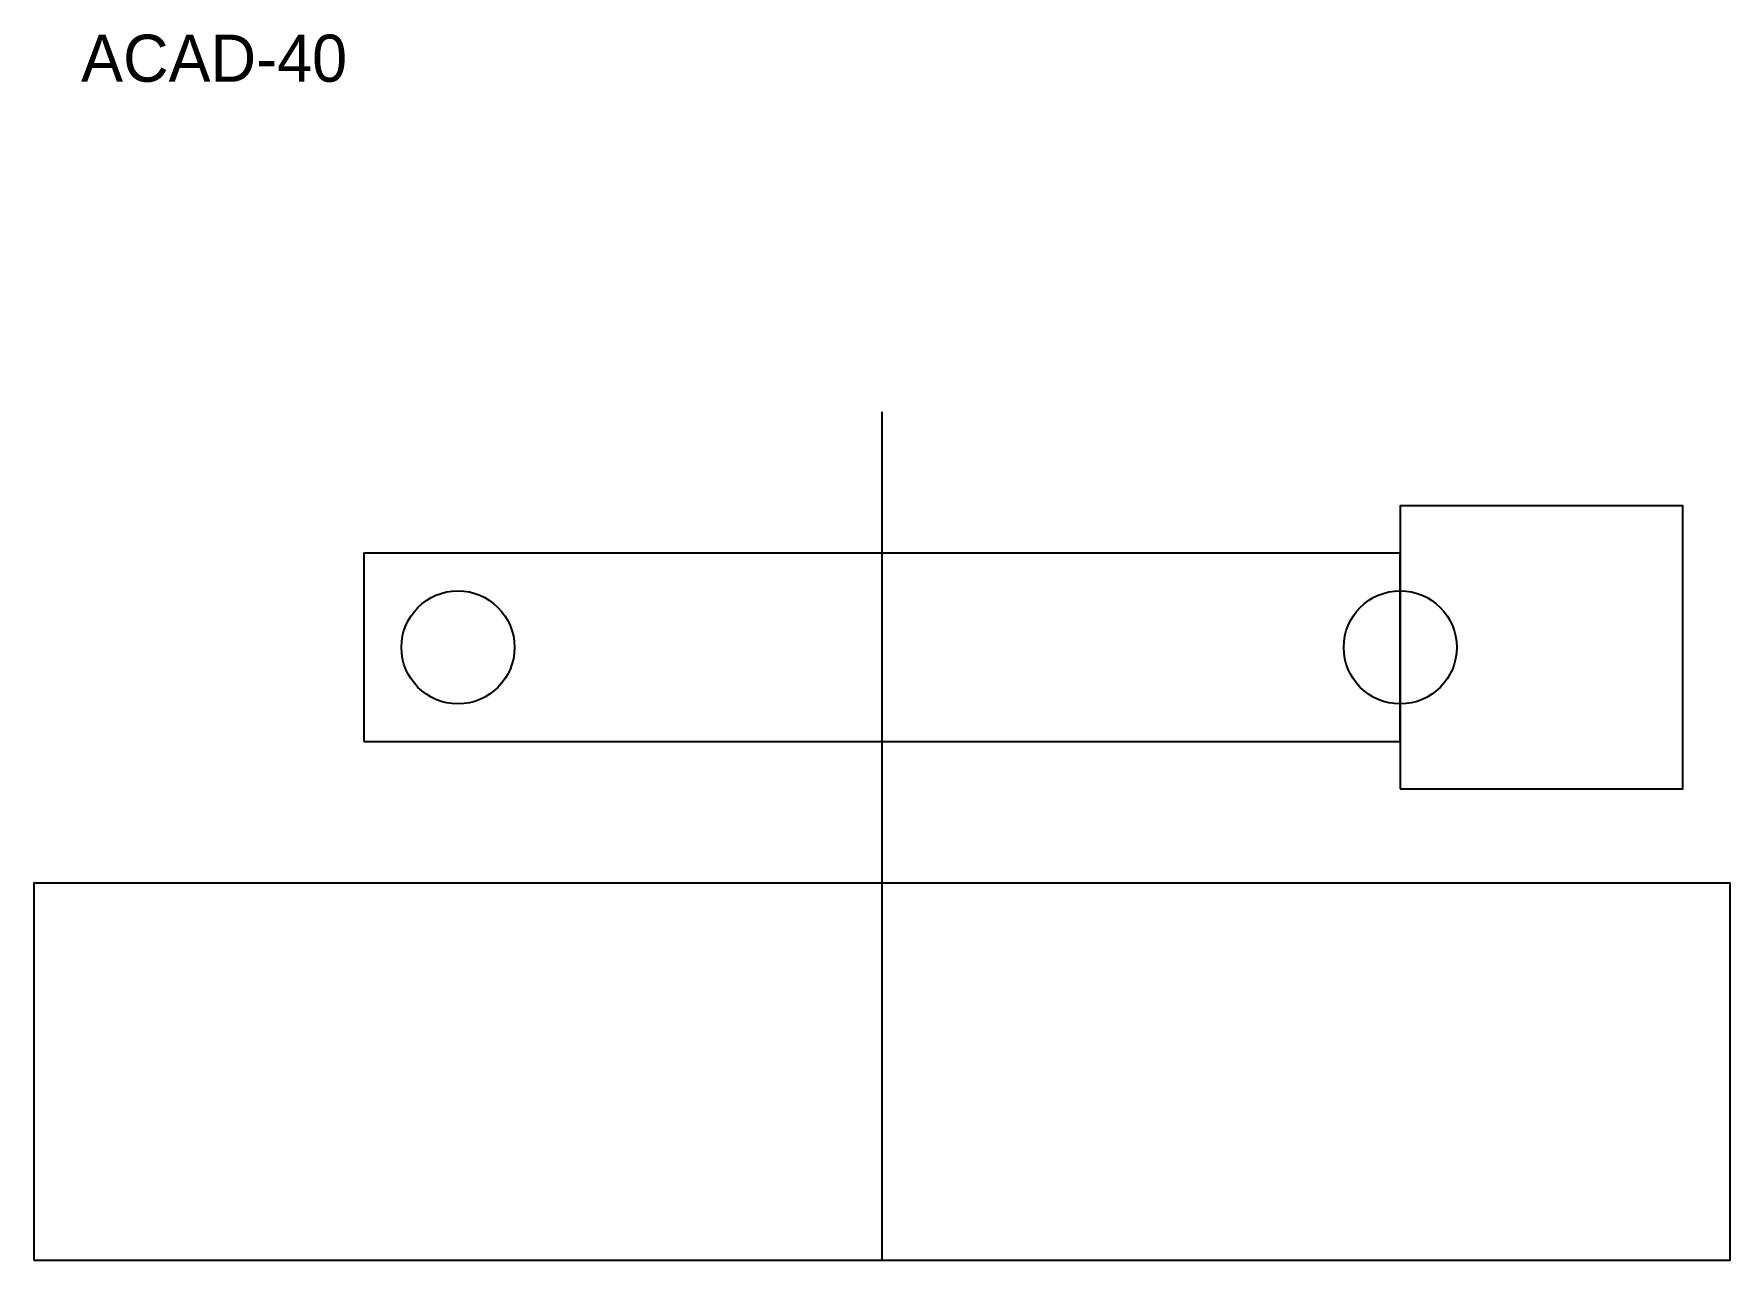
# Model space of a CAD drawing. Header units: metres. Extents: x 0 to 180, y 0 to 130.
import ezdxf

# ---------------------------------------------------------------- set-up
doc = ezdxf.new("R2010")
doc.units = ezdxf.units.M
for name, color, linetype in [('ANNOTATION', 7, 'Continuous'), ('CENTER', 7, 'Continuous'), ('HOLE', 7, 'Continuous'), ('OUTLINE', 7, 'Continuous')]:
    doc.layers.add(name, color=color, linetype=linetype)

msp = doc.modelspace()

# ---------------------------------------------------------------- linework, layer by layer
at = {"layer": 'CENTER'}
msp.add_line((90, 0), (90, 90), dxfattribs=at)
at = {"layer": 'HOLE'}
for centre in [(45, 65), (145, 65)]:
    msp.add_circle(centre, 6, dxfattribs=at)
at = {"layer": 'OUTLINE'}
for points in [[(145, 50), (175, 50), (175, 80), (145, 80)], [(35, 55), (145, 55), (145, 75), (35, 75)], [(0, 0), (180, 0), (180, 40), (0, 40)]]:
    msp.add_lwpolyline(points, close=True, dxfattribs=at)

# ---------------------------------------------------------------- texts
at = {"layer": 'ANNOTATION'}
msp.add_text('ACAD-40', height=5, dxfattribs=at).set_placement((5, 125))

doc.saveas('drawing.dxf')
